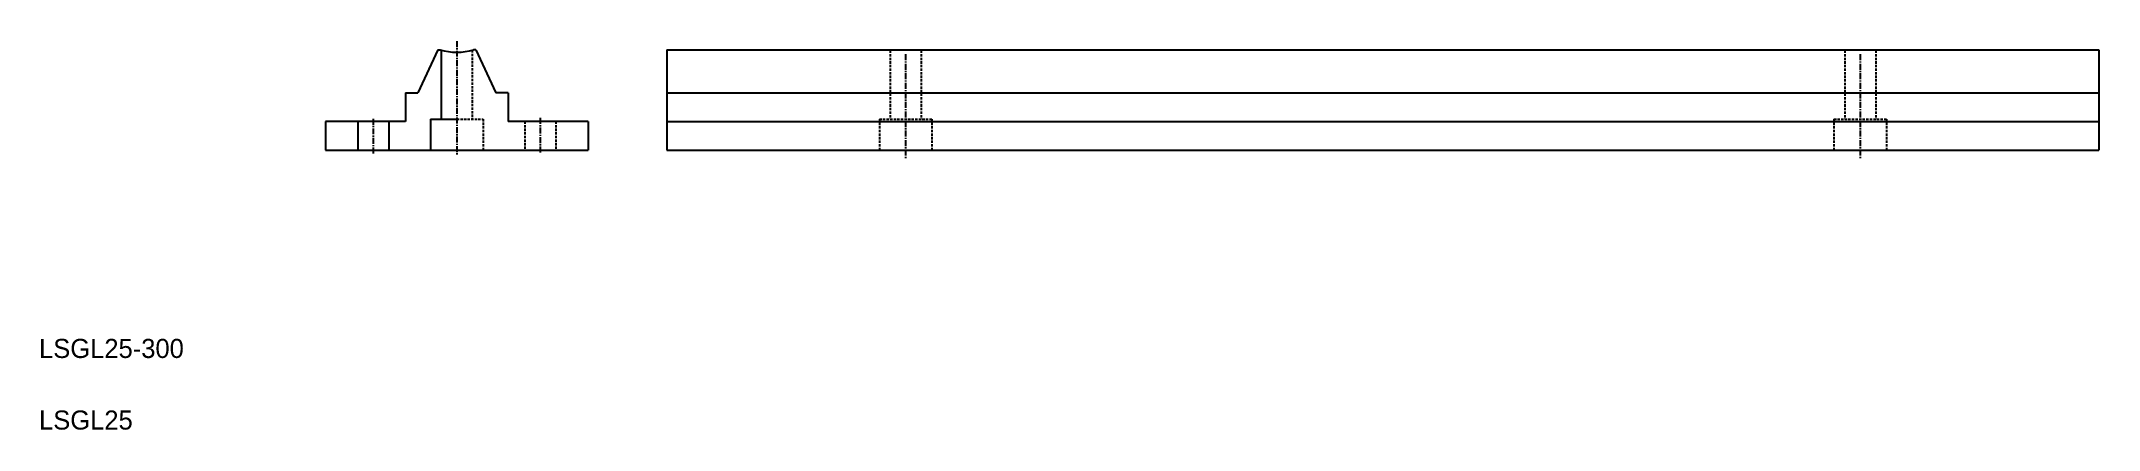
# Model space of a CAD drawing. Extents: x 10 to 442, y 10 to 91.
import ezdxf

# ---------------------------------------------------------------- set-up
doc = ezdxf.new("R2010")
doc.units = 0
doc.linetypes.add('CENTER', pattern=[2, 1.25, -0.25, 0.25, -0.25])
doc.linetypes.add('DASHED', pattern=[0.75, 0.5, -0.25])
doc.layers.get('0').update_dxf_attribs({"linetype": 'CONTINUOUS'})
doc.layers.add('CENTER', color=1, linetype='CENTER')

msp = doc.modelspace()

# ---------------------------------------------------------------- linework, layer by layer
at = {"color": 7, "linetype": 'CONTINUOUS'}
for p, q in [((93.52, 89.55), (89.33, 80.55)), ((93.52, 89.55), (94.02, 89.55)), ((94.27, 89.48), (94.27, 75.05)), ((101.52, 89.55), (101.02, 89.55)), ((101.52, 89.55), (105.72, 80.55)), ((141.55, 89.55), (441.55, 89.55)), ((141.55, 89.55), (141.55, 68.55)), ((441.55, 89.55), (441.55, 68.55)), ((86.77, 80.55), (89.33, 80.55)), ((86.77, 80.55), (86.77, 74.55)), ((108.27, 80.55), (105.72, 80.55)), ((108.27, 80.55), (108.27, 74.55)), ((141.55, 80.55), (441.55, 80.55)), ((70.02, 74.55), (70.02, 68.55)), ((86.77, 74.55), (70.02, 74.55)), ((76.77, 74.55), (76.77, 68.55)), ((83.27, 74.55), (83.27, 68.55)), ((92.02, 75.05), (92.02, 68.55)), ((92.02, 75.05), (97.52, 75.05)), ((125.02, 74.55), (108.27, 74.55)), ((125.02, 74.55), (125.02, 68.55)), ((141.55, 74.55), (441.55, 74.55)), ((70.02, 68.55), (125.02, 68.55)), ((141.55, 68.55), (441.55, 68.55))]:
    msp.add_line(p, q, dxfattribs=at)
at = {"color": 3, "linetype": 'DASHED'}
for p, q in [((100.77, 89.48), (100.77, 75.05)), ((188.3, 89.4), (188.3, 75.05)), ((194.8, 89.4), (194.8, 75.05)), ((388.3, 89.4), (388.3, 75.05)), ((394.8, 89.4), (394.8, 75.05)), ((97.52, 75.05), (103.02, 75.05)), ((103.02, 75.05), (103.02, 68.55)), ((111.77, 74.55), (111.77, 68.55)), ((118.27, 74.55), (118.27, 68.55)), ((186.05, 75.05), (186.05, 68.55)), ((186.05, 75.05), (197.05, 75.05)), ((197.05, 75.05), (197.05, 68.55)), ((386.05, 75.05), (386.05, 68.55)), ((386.05, 75.05), (397.05, 75.05)), ((397.05, 75.05), (397.05, 68.55))]:
    msp.add_line(p, q, dxfattribs=at)
at = {"color": 7, "linetype": 'CONTINUOUS'}
msp.add_arc((97.52, 101.55), 12.5, 253.7398, 286.2602, dxfattribs=at)
at = {"layer": 'CENTER', "color": 1, "linetype": 'CENTER'}
for p, q in [((97.52, 91.38), (97.52, 67.56)), ((191.55, 88.64), (191.55, 66.67)), ((391.55, 88.64), (391.55, 66.67)), ((80.02, 75.11), (80.02, 67.79)), ((115.02, 75.28), (115.02, 67.79))]:
    msp.add_line(p, q, dxfattribs=at)

# ---------------------------------------------------------------- texts
at = {"color": 7, "linetype": 'CONTINUOUS'}
for s, p in [('LSGL25-300', (10, 25)), ('LSGL25', (10, 10))]:
    msp.add_text(s, height=4, dxfattribs=at).set_placement(p)

doc.saveas('drawing.dxf')
